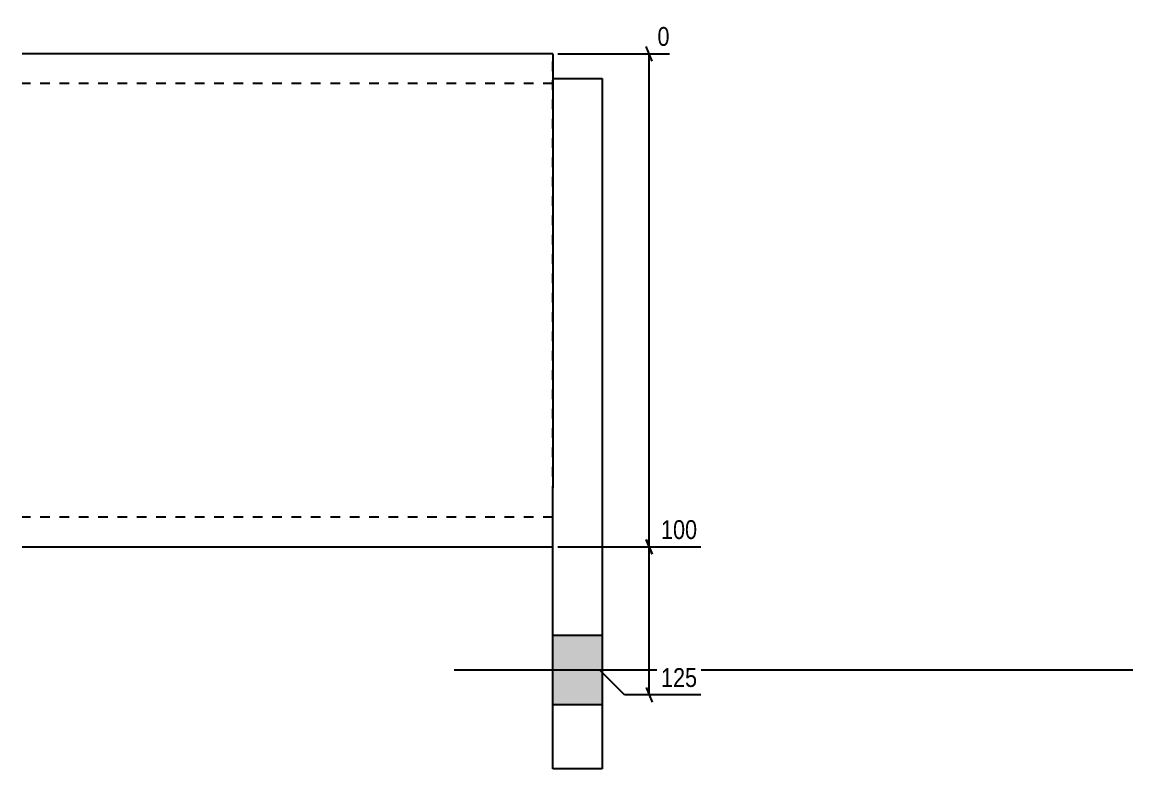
# Model space of a CAD drawing. Header units: millimetres. Extents: x 14 to 22241, y 2 to 843.
# Drawn here: x 14202 to 14427, y 2.4 to 153.8 of the extents above; entities that cross this region are included whole.
import ezdxf

# ---------------------------------------------------------------- set-up
doc = ezdxf.new("R2010")
doc.units = ezdxf.units.MM
doc.linetypes.add('DXK_LINE_DOT2', pattern=[3.9198, 1.9599, -1.9599])
doc.layers.add('MÅLSÆTNING', color=7, linetype='Continuous')
doc.layers.add('STÅL', color=7, linetype='Continuous')
doc.styles.add('Arial Narrow', font='ARIALN.TTF', dxfattribs={"height": 0.2})

msp = doc.modelspace()

# ---------------------------------------------------------------- hatches: boundary and pattern name
at = {"layer": 'STÅL', "linetype": 'Continuous'}
msp.add_hatch(color=96, dxfattribs=at).paths.add_polyline_path([(14319.49, 15.4), (14319.49, 29.4), (14309.49, 29.4), (14309.49, 15.4)])
msp.add_hatch(color=96, dxfattribs=at).paths.add_polyline_path([(14319.49, 15.4), (14319.49, 29.4), (14309.49, 29.4), (14309.49, 15.4)])

# ---------------------------------------------------------------- linework, layer by layer
at = {"layer": 'MÅLSÆTNING', "color": 7, "linetype": 'Continuous'}
for p, q in [((14329.59, 145.9), (14328.39, 148.9)), ((14310.49, 147.4), (14333.12, 147.4)), ((14328.99, 47.4), (14328.99, 147.4)), ((14310.49, 47.4), (14339.46, 47.4)), ((14310.49, 47.4), (14339.46, 47.4)), ((14328.39, 48.9), (14329.59, 45.9)), ((14329.59, 45.9), (14328.39, 48.9)), ((14328.99, 17.4), (14328.99, 47.4)), ((14318.99, 22.4), (14310.49, 22.4)), ((14323.99, 17.4), (14318.99, 22.4)), ((14328.39, 18.9), (14329.59, 15.9)), ((14339.46, 17.4), (14323.99, 17.4))]:
    msp.add_line(p, q, dxfattribs=at)
at = {"layer": 'STÅL', "color": 2, "linetype": 'Continuous'}
for p, q in [((14309.49, 147.4), (14201.99, 147.4)), ((14309.49, 147.4), (14309.49, 146.49)), ((14309.49, 146.49), (14309.49, 135.4)), ((14309.49, 142.4), (14319.49, 142.4)), ((14319.49, 142.4), (14319.49, 2.4)), ((14309.49, 135.4), (14309.49, 59.4)), ((14309.49, 49.92), (14309.49, 59.4)), ((14309.49, 2.4), (14309.49, 49.92)), ((14201.99, 47.4), (14309.49, 47.4)), ((14319.49, 2.4), (14309.49, 2.4))]:
    msp.add_line(p, q, dxfattribs=at)
at = {"layer": 'STÅL', "color": 7, "linetype": 'DXK_LINE_DOT2'}
for p, q in [((14309.49, 143.89), (14309.49, 147.4)), ((14309.49, 49.92), (14309.49, 142.4)), ((14309.49, 141.4), (14201.99, 141.4)), ((14309.49, 53.4), (14201.99, 53.4)), ((14309.49, 48.31), (14309.49, 49.92)), ((14309.49, 47.4), (14309.49, 48.31))]:
    msp.add_line(p, q, dxfattribs=at)
at = {"layer": 'STÅL', "color": 96, "linetype": 'Continuous'}
for p, q in [((14319.49, 29.4), (14309.49, 29.4)), ((14319.49, 29.4), (14309.49, 29.4)), ((14426.99, 22.4), (14289.49, 22.4)), ((14426.99, 22.4), (14289.49, 22.4)), ((14319.49, 15.4), (14309.49, 15.4)), ((14319.49, 15.4), (14309.49, 15.4))]:
    msp.add_line(p, q, dxfattribs=at)

# ---------------------------------------------------------------- next in the draw order: wipeouts: each hides what was drawn before it
at = {"color": 0, "linetype": 'Continuous'}
for points in [[(14333.92, 148.2), (14333.92, 153.8), (14329.89, 153.8), (14329.89, 148.2)], [(14339.53, 48.2), (14339.53, 53.8), (14330.61, 53.8), (14330.61, 48.2)], [(14339.53, 18.2), (14339.53, 23.8), (14330.61, 23.8), (14330.61, 18.2)]]:
    msp.add_wipeout(points, dxfattribs=at).dxf.layer = 'MÅLSÆTNING'

# ---------------------------------------------------------------- next in the draw order: texts
at = {"layer": 'MÅLSÆTNING', "color": 3, "linetype": 'Continuous', "style": 'Arial Narrow'}
for s, height, p in [('0', 3.82, (14330.69, 149)), ('100', 3.818, (14331.41, 49)), ('125', 3.818, (14331.41, 19))]:
    msp.add_text(s, height=height, dxfattribs=at).set_placement(p)

doc.saveas('drawing.dxf')
